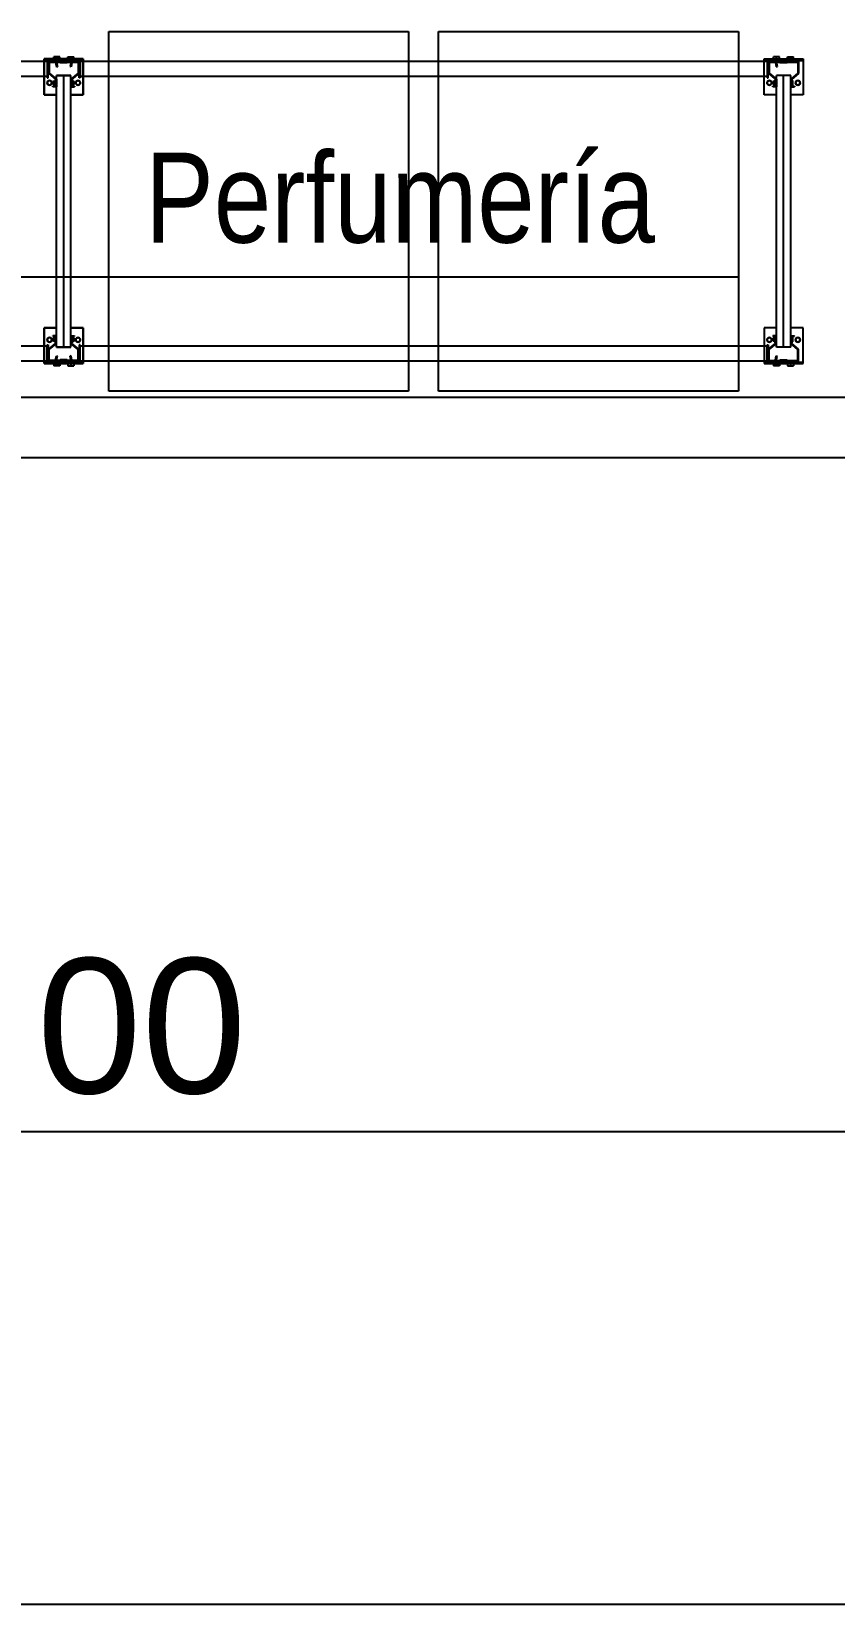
# Model space of a CAD drawing. Header units: metres. Extents: x 0 to 8715937, y -236336 to 216.
# Drawn here: x 113.54 to 116.22, y 44 to 49.25 of the extents above; entities that cross this region are included whole.
import ezdxf

# ---------------------------------------------------------------- set-up
doc = ezdxf.new("R2010")
doc.units = ezdxf.units.M
doc.header["$MEASUREMENT"] = 0
doc.header["$PDMODE"] = 3
doc.linetypes.add('ACAD_ISO10W100', pattern=[18, 12, -3, 0, -3])
for name, color, linetype in [('0-BLOCK-ARQUITECTURA', 7, 'Continuous'), ('0-BLOCK-EQUIPAMIENTO', 7, 'Continuous'), ('0-BLOCK-ESTRUCTURA', 7, 'Continuous'), ('1', 7, 'Continuous'), ('AAA BAST', 5, 'Continuous'), ('AAA COTAS', 7, 'Continuous'), ('AAA LARG', 1, 'Continuous'), ('AAA PALLETS', 7, 'Continuous'), ('COTAS INTERIORES', 2, 'Continuous'), ('EJES', 251, 'ACAD_ISO10W100'), ('MURO', 4, 'Continuous'), ('TEXTO', 7, 'Continuous')]:
    doc.layers.add(name, color=color, linetype=linetype)
doc.styles.add('AR', font='arial.ttf')
doc.dimstyles.new('DIARCO-01', dxfattribs={"dimtxt": 0.45, "dimasz": 0.3, "dimexe": 0.1, "dimexo": 0.18, "dimgap": 0.12, "dimtad": 1, "dimzin": 0, "dimdsep": 46, "dimtxsty": 'AR', "dimblk": 'OBLIQUE', "dimcen": 0.09, "dimclrd": 52, "dimclre": 251, "dimclrt": 256, "dimadec": 0, "dimazin": 0, "dimtfac": 1, "dimtofl": 0, "dimtmove": 1, "dimatfit": 3, "dimldrblk": 'OBLIQUE', "dimfxl": 0.18, "dimtolj": 1, "dimtzin": 0, "dimarcsym": 1})

# ---------------------------------------------------------------- blocks, each defined once
blk = doc.blocks.new('_Oblique')
at = {"layer": '1', "color": 0, "lineweight": -2}
blk.add_line((-0.5, -0.5), (0.5, 0.5), dxfattribs=at)
blk = doc.blocks.new('*D224')
at = {"layer": 'COTAS INTERIORES', "color": 251, "lineweight": -2, "ltscale": 0.1, "transparency": 16777216}
for p, q in [((21.8801, 47.6493), (21.8801, 43.9022)), ((103.0801, 47.6493), (103.0801, 43.9022))]:
    blk.add_line(p, q, dxfattribs=at)
at = {"layer": 'COTAS INTERIORES', "color": 52, "lineweight": -2, "ltscale": 0.1, "transparency": 16777216}
blk.add_line((103.0801, 44.0022), (21.8801, 44.0022), dxfattribs=at)
at = {"layer": 'Defpoints', "color": 0, "ltscale": 0.1, "transparency": 16777216}
for p in [(21.8801, 47.8293), (103.0801, 47.8293), (21.8801, 44.0022)]:
    blk.add_point(p, dxfattribs=at)
at = {"layer": 'COTAS INTERIORES', "color": 52, "lineweight": -2, "ltscale": 0.1, "transparency": 16777216, "xscale": 0.3, "yscale": 0.3, "zscale": 0.3, "rotation": 180}
blk.add_blockref('_Oblique', (21.8801, 44.0022), dxfattribs=at)
at = {"layer": 'COTAS INTERIORES', "color": 52, "lineweight": -2, "ltscale": 0.1, "transparency": 16777216, "xscale": 0.3, "yscale": 0.3, "zscale": 0.3}
blk.add_blockref('_Oblique', (103.0801, 44.0022), dxfattribs=at)
at = {"layer": 'COTAS INTERIORES', "ltscale": 0.1, "transparency": 16777216, "insert": (62.4801, 44.3519), "char_height": 0.45, "attachment_point": 5, "style": 'AR'}
blk.add_mtext('\\A1;81.20', dxfattribs=at)
blk = doc.blocks.new('*D105')
at = {"layer": 'COTAS INTERIORES', "color": 251, "lineweight": -2, "ltscale": 0.1, "transparency": 16777216}
for p, q in [((22.9278, 47.8501), (22.9278, 45.4801)), ((28.9278, 47.8501), (28.9278, 45.4801))]:
    blk.add_line(p, q, dxfattribs=at)
at = {"layer": 'COTAS INTERIORES', "color": 52, "lineweight": -2, "ltscale": 0.1, "transparency": 16777216}
blk.add_line((22.9278, 45.5801), (28.9278, 45.5801), dxfattribs=at)
at = {"layer": 'Defpoints', "color": 0, "ltscale": 0.1, "transparency": 16777216}
for p in [(22.9278, 48.0301), (28.9278, 48.0301), (28.9278, 45.5801)]:
    blk.add_point(p, dxfattribs=at)
at = {"layer": 'COTAS INTERIORES', "color": 52, "lineweight": -2, "ltscale": 0.1, "transparency": 16777216, "xscale": 0.3, "yscale": 0.3, "zscale": 0.3, "rotation": 180}
blk.add_blockref('_Oblique', (22.9278, 45.5801), dxfattribs=at)
at = {"layer": 'COTAS INTERIORES', "color": 52, "lineweight": -2, "ltscale": 0.1, "transparency": 16777216, "xscale": 0.3, "yscale": 0.3, "zscale": 0.3}
blk.add_blockref('_Oblique', (28.9278, 45.5801), dxfattribs=at)
at = {"layer": 'COTAS INTERIORES', "ltscale": 0.1, "transparency": 16777216, "insert": (25.9278, 45.9299), "char_height": 0.45, "attachment_point": 5, "style": 'AR'}
blk.add_mtext('\\A1;6.00', dxfattribs=at)
blk = doc.blocks.new('1A MODULO SIMPLE')
at = {"layer": 'AAA BAST'}
for points in [[(-2.1307, 1.015), (-2.1307, 1.017), (-2.1407, 1.017), (-2.1407, 1.04), (-2.1167, 1.06), (-2.1167, 1.1), (-2.1567, 1.1), (-2.1567, 1.098), (-2.1767, 1.098), (-2.1767, 1.1), (-2.2167, 1.1), (-2.2167, 1.06), (-2.1927, 1.04), (-2.1927, 1.017), (-2.2027, 1.017), (-2.2027, 1.015), (-2.1907, 1.015), (-2.1907, 1.0409), (-2.2147, 1.0609), (-2.2147, 1.098), (-2.1787, 1.098), (-2.1787, 1.096), (-2.1547, 1.096), (-2.1547, 1.098), (-2.1187, 1.098), (-2.1187, 1.0609), (-2.1427, 1.0409), (-2.1427, 1.015)], [(0.1973, 1.015), (0.1973, 1.017), (0.2073, 1.017), (0.2073, 1.04), (0.1833, 1.06), (0.1833, 1.1), (0.2233, 1.1), (0.2233, 1.098), (0.2433, 1.098), (0.2433, 1.1), (0.2833, 1.1), (0.2833, 1.06), (0.2593, 1.04), (0.2593, 1.017), (0.2693, 1.017), (0.2693, 1.015), (0.2573, 1.015), (0.2573, 1.0409), (0.2813, 1.0609), (0.2813, 1.098), (0.2453, 1.098), (0.2453, 1.096), (0.2213, 1.096), (0.2213, 1.098), (0.1853, 1.098), (0.1853, 1.0609), (0.2093, 1.0409), (0.2093, 1.015)], [(-2.1307, 0.185), (-2.1307, 0.183), (-2.1407, 0.183), (-2.1407, 0.16), (-2.1167, 0.14), (-2.1167, 0.1), (-2.1567, 0.1), (-2.1567, 0.102), (-2.1767, 0.102), (-2.1767, 0.1), (-2.2167, 0.1), (-2.2167, 0.14), (-2.1927, 0.16), (-2.1927, 0.183), (-2.2027, 0.183), (-2.2027, 0.185), (-2.1907, 0.185), (-2.1907, 0.1591), (-2.2147, 0.1391), (-2.2147, 0.102), (-2.1787, 0.102), (-2.1787, 0.104), (-2.1547, 0.104), (-2.1547, 0.102), (-2.1187, 0.102), (-2.1187, 0.1391), (-2.1427, 0.1591), (-2.1427, 0.185)], [(0.1973, 0.185), (0.1973, 0.183), (0.2073, 0.183), (0.2073, 0.16), (0.1833, 0.14), (0.1833, 0.1), (0.2233, 0.1), (0.2233, 0.102), (0.2433, 0.102), (0.2433, 0.1), (0.2833, 0.1), (0.2833, 0.14), (0.2593, 0.16), (0.2593, 0.183), (0.2693, 0.183), (0.2693, 0.185), (0.2573, 0.185), (0.2573, 0.1591), (0.2813, 0.1391), (0.2813, 0.102), (0.2453, 0.102), (0.2453, 0.104), (0.2213, 0.104), (0.2213, 0.102), (0.1853, 0.102), (0.1853, 0.1391), (0.2093, 0.1591), (0.2093, 0.185)]]:
    blk.add_hatch(color=251, dxfattribs=at).paths.add_polyline_path(points)
at = {"layer": 'AAA BAST', "color": 251}
for p, q in [((-2.2167, 1.1082), (-2.2317, 1.1082)), ((-2.2317, 1.1082), (-2.2317, 0.9882)), ((-2.2167, 1.1032), (-2.2317, 1.1032)), ((-2.1167, 1.1082), (-2.2167, 1.1082)), ((-2.2167, 1.1082), (-2.2167, 1.1032)), ((-2.2167, 1.1032), (-2.1167, 1.1032)), ((-2.2067, 1.1), (-2.2067, 1.1032)), ((-2.2067, 1.1032), (-2.1737, 1.1032)), ((-2.1802, 1.1152), (-2.2002, 1.1152)), ((-2.2002, 1.1082), (-2.2002, 1.1152)), ((-2.1902, 1.1082), (-2.1902, 1.1152)), ((-2.1802, 1.1082), (-2.1802, 1.1152)), ((-2.1737, 1.1), (-2.1737, 1.1032)), ((-2.1597, 1.1), (-2.1597, 1.1032)), ((-2.1532, 1.1152), (-2.1332, 1.1152)), ((-2.1532, 1.1082), (-2.1532, 1.1152)), ((-2.1432, 1.1082), (-2.1432, 1.1152)), ((-2.1332, 1.1082), (-2.1332, 1.1152)), ((-2.1267, 1.1), (-2.1267, 1.1032)), ((-2.1167, 1.1032), (-2.1167, 1.1082)), ((-2.1017, 1.1082), (-2.1167, 1.1082)), ((-2.1167, 1.1032), (-2.1017, 1.1032)), ((-2.1017, 0.9882), (-2.1017, 1.1082)), ((0.1683, 0.9882), (0.1683, 1.1082)), ((0.1683, 1.1082), (0.1833, 1.1082)), ((0.1833, 1.1032), (0.1683, 1.1032)), ((0.1833, 1.1032), (0.1833, 1.1082)), ((0.1833, 1.1082), (0.2833, 1.1082)), ((0.2833, 1.1032), (0.1833, 1.1032)), ((0.1933, 1.1), (0.1933, 1.1032)), ((0.2198, 1.1152), (0.1998, 1.1152)), ((0.1998, 1.1082), (0.1998, 1.1152)), ((0.2098, 1.1082), (0.2098, 1.1152)), ((0.2198, 1.1082), (0.2198, 1.1152)), ((0.2263, 1.1), (0.2263, 1.1032)), ((0.2403, 1.1), (0.2403, 1.1032)), ((0.2733, 1.1032), (0.2403, 1.1032)), ((0.2468, 1.1152), (0.2668, 1.1152)), ((0.2468, 1.1082), (0.2468, 1.1152)), ((0.2568, 1.1082), (0.2568, 1.1152)), ((0.2668, 1.1082), (0.2668, 1.1152)), ((0.2733, 1.1), (0.2733, 1.1032)), ((0.2833, 1.1082), (0.2833, 1.1032)), ((0.2833, 1.1082), (0.2983, 1.1082)), ((0.2833, 1.1032), (0.2983, 1.1032)), ((0.2983, 1.1082), (0.2983, 0.9882)), ((-2.1767, 1.1), (-2.2167, 1.1)), ((-2.2167, 1.1), (-2.2167, 1.06)), ((-2.2167, 1.06), (-2.1927, 1.04)), ((-2.2147, 1.098), (-2.2147, 1.0609)), ((-2.1787, 1.098), (-2.2147, 1.098)), ((-2.2147, 1.0609), (-2.1907, 1.0409)), ((-2.1907, 1.053), (-2.1667, 1.053)), ((-2.1907, 0.147), (-2.1907, 1.053)), ((-2.1787, 1.098), (-2.1787, 1.096)), ((-2.1547, 1.096), (-2.1787, 1.096)), ((-2.1767, 1.1), (-2.1767, 1.098)), ((-2.1767, 1.1), (-2.1737, 1.1)), ((-2.1567, 1.098), (-2.1767, 1.098)), ((-2.1667, 1.053), (-2.1427, 1.053)), ((-2.1667, 0.147), (-2.1667, 1.053)), ((-2.1567, 1.1), (-2.1597, 1.1)), ((-2.1167, 1.1), (-2.1567, 1.1)), ((-2.1567, 1.1), (-2.1567, 1.098)), ((-2.1187, 1.098), (-2.1547, 1.098)), ((-2.1547, 1.098), (-2.1547, 1.096)), ((-2.1187, 1.0609), (-2.1427, 1.0409)), ((-2.1427, 0.147), (-2.1427, 1.053)), ((-2.1167, 1.06), (-2.1407, 1.04)), ((-2.1187, 1.098), (-2.1187, 1.0609)), ((-2.1167, 1.1), (-2.1167, 1.06)), ((0.1833, 1.1), (0.2233, 1.1)), ((0.1833, 1.1), (0.1833, 1.06)), ((0.1833, 1.06), (0.2073, 1.04)), ((0.1853, 1.098), (0.1853, 1.0609)), ((0.1853, 1.098), (0.2213, 1.098)), ((0.1853, 1.0609), (0.2093, 1.0409)), ((0.2333, 1.053), (0.2093, 1.053)), ((0.2093, 0.147), (0.2093, 1.053)), ((0.2213, 1.098), (0.2213, 1.096)), ((0.2213, 1.096), (0.2453, 1.096)), ((0.2233, 1.1), (0.2233, 1.098)), ((0.2233, 1.1), (0.2263, 1.1)), ((0.2233, 1.098), (0.2433, 1.098)), ((0.2573, 1.053), (0.2333, 1.053)), ((0.2333, 0.147), (0.2333, 1.053)), ((0.2433, 1.1), (0.2403, 1.1)), ((0.2433, 1.1), (0.2833, 1.1)), ((0.2433, 1.1), (0.2433, 1.098)), ((0.2453, 1.098), (0.2813, 1.098)), ((0.2453, 1.098), (0.2453, 1.096)), ((0.2813, 1.0609), (0.2573, 1.0409)), ((0.2573, 0.147), (0.2573, 1.053)), ((0.2833, 1.06), (0.2593, 1.04)), ((0.2813, 1.098), (0.2813, 1.0609)), ((0.2833, 1.1), (0.2833, 1.06)), ((-2.1927, 1.017), (-2.2027, 1.017)), ((-2.2027, 1.017), (-2.2027, 1.015)), ((-2.1907, 1.015), (-2.2027, 1.015)), ((-2.1927, 1.036), (-2.1977, 1.036)), ((-2.1977, 1.021), (-2.1977, 1.036)), ((-2.1927, 1.0285), (-2.1977, 1.0285)), ((-2.1927, 1.021), (-2.1977, 1.021)), ((-2.1927, 1.04), (-2.1927, 1.017)), ((-2.1907, 1.0409), (-2.1907, 1.015)), ((-2.1427, 1.0409), (-2.1427, 1.015)), ((-2.1427, 1.015), (-2.1307, 1.015)), ((-2.1407, 1.04), (-2.1407, 1.017)), ((-2.1357, 1.036), (-2.1407, 1.036)), ((-2.1407, 1.021), (-2.1407, 1.036)), ((-2.1357, 1.0285), (-2.1407, 1.0285)), ((-2.1357, 1.021), (-2.1407, 1.021)), ((-2.1407, 1.017), (-2.1307, 1.017)), ((-2.1357, 1.021), (-2.1357, 1.036)), ((-2.1357, 1.0328), (-2.1307, 1.0328)), ((-2.1357, 1.0243), (-2.1307, 1.0243)), ((-2.1307, 1.0243), (-2.1307, 1.0328)), ((-2.1307, 1.015), (-2.1307, 1.017)), ((0.2023, 1.0328), (0.1973, 1.0328)), ((0.1973, 1.0243), (0.1973, 1.0328)), ((0.2023, 1.0243), (0.1973, 1.0243)), ((0.2073, 1.017), (0.1973, 1.017)), ((0.1973, 1.015), (0.1973, 1.017)), ((0.2093, 1.015), (0.1973, 1.015)), ((0.2023, 1.036), (0.2073, 1.036)), ((0.2023, 1.021), (0.2023, 1.036)), ((0.2023, 1.0285), (0.2073, 1.0285)), ((0.2023, 1.021), (0.2073, 1.021)), ((0.2073, 1.04), (0.2073, 1.017)), ((0.2073, 1.021), (0.2073, 1.036)), ((0.2093, 1.0409), (0.2093, 1.015)), ((0.2573, 1.0409), (0.2573, 1.015)), ((0.2573, 1.015), (0.2693, 1.015)), ((0.2593, 1.04), (0.2593, 1.017)), ((0.2593, 1.036), (0.2643, 1.036)), ((0.2593, 1.0285), (0.2643, 1.0285)), ((0.2593, 1.021), (0.2643, 1.021)), ((0.2593, 1.017), (0.2693, 1.017)), ((0.2643, 1.021), (0.2643, 1.036)), ((0.2693, 1.017), (0.2693, 1.015)), ((-2.2317, 0.9882), (-2.1907, 0.9882)), ((-2.1427, 0.9882), (-2.1017, 0.9882)), ((0.2093, 0.9882), (0.1683, 0.9882)), ((0.2983, 0.9882), (0.2573, 0.9882)), ((-2.2317, 0.0918), (-2.2317, 0.2118)), ((-2.2317, 0.2118), (-2.1907, 0.2118)), ((-2.1427, 0.2118), (-2.1017, 0.2118)), ((-2.1017, 0.2118), (-2.1017, 0.0918)), ((0.2093, 0.2118), (0.1683, 0.2118)), ((0.1683, 0.2118), (0.1683, 0.0918)), ((0.2983, 0.2118), (0.2573, 0.2118)), ((0.2983, 0.0918), (0.2983, 0.2118)), ((-2.2167, 0.14), (-2.1927, 0.16)), ((-2.2147, 0.1391), (-2.1907, 0.1591)), ((-2.1907, 0.185), (-2.2027, 0.185)), ((-2.2027, 0.183), (-2.2027, 0.185)), ((-2.1927, 0.183), (-2.2027, 0.183)), ((-2.1927, 0.1801), (-2.1977, 0.1801)), ((-2.1977, 0.1651), (-2.1977, 0.1801)), ((-2.1927, 0.1726), (-2.1977, 0.1726)), ((-2.1927, 0.1651), (-2.1977, 0.1651)), ((-2.1927, 0.16), (-2.1927, 0.183)), ((-2.1907, 0.1591), (-2.1907, 0.185)), ((-2.1427, 0.1591), (-2.1427, 0.185)), ((-2.1427, 0.185), (-2.1307, 0.185)), ((-2.1187, 0.1391), (-2.1427, 0.1591)), ((-2.1407, 0.16), (-2.1407, 0.183)), ((-2.1407, 0.183), (-2.1307, 0.183)), ((-2.1357, 0.1801), (-2.1407, 0.1801)), ((-2.1407, 0.1651), (-2.1407, 0.1801)), ((-2.1357, 0.1726), (-2.1407, 0.1726)), ((-2.1357, 0.1651), (-2.1407, 0.1651)), ((-2.1167, 0.14), (-2.1407, 0.16)), ((-2.1357, 0.1651), (-2.1357, 0.1801)), ((-2.1357, 0.1768), (-2.1307, 0.1768)), ((-2.1357, 0.1683), (-2.1307, 0.1683)), ((-2.1307, 0.185), (-2.1307, 0.183)), ((-2.1307, 0.1683), (-2.1307, 0.1768)), ((0.1833, 0.14), (0.2073, 0.16)), ((0.1853, 0.1391), (0.2093, 0.1591)), ((0.2093, 0.185), (0.1973, 0.185)), ((0.1973, 0.185), (0.1973, 0.183)), ((0.2073, 0.183), (0.1973, 0.183)), ((0.2023, 0.1768), (0.1973, 0.1768)), ((0.1973, 0.1683), (0.1973, 0.1768)), ((0.2023, 0.1683), (0.1973, 0.1683)), ((0.2023, 0.1801), (0.2073, 0.1801)), ((0.2023, 0.1651), (0.2023, 0.1801)), ((0.2023, 0.1726), (0.2073, 0.1726)), ((0.2023, 0.1651), (0.2073, 0.1651)), ((0.2073, 0.16), (0.2073, 0.183)), ((0.2073, 0.1651), (0.2073, 0.1801)), ((0.2093, 0.1591), (0.2093, 0.185)), ((0.2573, 0.1591), (0.2573, 0.185)), ((0.2573, 0.185), (0.2693, 0.185)), ((0.2813, 0.1391), (0.2573, 0.1591)), ((0.2593, 0.16), (0.2593, 0.183)), ((0.2593, 0.183), (0.2693, 0.183)), ((0.2593, 0.1801), (0.2643, 0.1801)), ((0.2593, 0.1726), (0.2643, 0.1726)), ((0.2593, 0.1651), (0.2643, 0.1651)), ((0.2833, 0.14), (0.2593, 0.16)), ((0.2643, 0.1651), (0.2643, 0.1801)), ((0.2693, 0.183), (0.2693, 0.185)), ((-2.2167, 0.1), (-2.2167, 0.14)), ((-2.2147, 0.102), (-2.2147, 0.1391)), ((-2.1907, 0.147), (-2.1667, 0.147)), ((-2.1667, 0.147), (-2.1427, 0.147)), ((-2.1187, 0.102), (-2.1187, 0.1391)), ((-2.1167, 0.1), (-2.1167, 0.14)), ((0.1833, 0.1), (0.1833, 0.14)), ((0.1853, 0.102), (0.1853, 0.1391)), ((0.2333, 0.147), (0.2093, 0.147)), ((0.2573, 0.147), (0.2333, 0.147)), ((0.2813, 0.102), (0.2813, 0.1391)), ((0.2833, 0.1), (0.2833, 0.14)), ((-2.2167, 0.0968), (-2.2317, 0.0968)), ((-2.2167, 0.0918), (-2.2317, 0.0918)), ((-2.1767, 0.1), (-2.2167, 0.1)), ((-2.2167, 0.0968), (-2.1167, 0.0968)), ((-2.2167, 0.0918), (-2.2167, 0.0968)), ((-2.1167, 0.0918), (-2.2167, 0.0918)), ((-2.1787, 0.102), (-2.2147, 0.102)), ((-2.2067, 0.1), (-2.2067, 0.0968)), ((-2.2067, 0.0968), (-2.1737, 0.0968)), ((-2.2002, 0.0918), (-2.2002, 0.0848)), ((-2.1802, 0.0848), (-2.2002, 0.0848)), ((-2.1902, 0.0918), (-2.1902, 0.0848)), ((-2.1802, 0.0918), (-2.1802, 0.0848)), ((-2.1787, 0.102), (-2.1787, 0.104)), ((-2.1547, 0.104), (-2.1787, 0.104)), ((-2.1567, 0.102), (-2.1767, 0.102)), ((-2.1767, 0.1), (-2.1767, 0.102)), ((-2.1767, 0.1), (-2.1737, 0.1)), ((-2.1737, 0.1), (-2.1737, 0.0968)), ((-2.1597, 0.1), (-2.1597, 0.0968)), ((-2.1567, 0.1), (-2.1597, 0.1)), ((-2.1567, 0.1), (-2.1567, 0.102)), ((-2.1167, 0.1), (-2.1567, 0.1)), ((-2.1547, 0.102), (-2.1547, 0.104)), ((-2.1187, 0.102), (-2.1547, 0.102)), ((-2.1532, 0.0918), (-2.1532, 0.0848)), ((-2.1532, 0.0848), (-2.1332, 0.0848)), ((-2.1432, 0.0918), (-2.1432, 0.0848)), ((-2.1332, 0.0918), (-2.1332, 0.0848)), ((-2.1267, 0.1), (-2.1267, 0.0968)), ((-2.1167, 0.0968), (-2.1167, 0.0918)), ((-2.1167, 0.0968), (-2.1017, 0.0968)), ((-2.1017, 0.0918), (-2.1167, 0.0918)), ((0.1833, 0.0968), (0.1683, 0.0968)), ((0.1683, 0.0918), (0.1833, 0.0918)), ((0.1833, 0.1), (0.2233, 0.1)), ((0.2833, 0.0968), (0.1833, 0.0968)), ((0.1833, 0.0968), (0.1833, 0.0918)), ((0.1833, 0.0918), (0.2833, 0.0918)), ((0.1853, 0.102), (0.2213, 0.102)), ((0.1933, 0.1), (0.1933, 0.0968)), ((0.1998, 0.0918), (0.1998, 0.0848)), ((0.2198, 0.0848), (0.1998, 0.0848)), ((0.2098, 0.0918), (0.2098, 0.0848)), ((0.2198, 0.0918), (0.2198, 0.0848)), ((0.2213, 0.102), (0.2213, 0.104)), ((0.2213, 0.104), (0.2453, 0.104)), ((0.2233, 0.102), (0.2433, 0.102)), ((0.2233, 0.1), (0.2233, 0.102)), ((0.2233, 0.1), (0.2263, 0.1)), ((0.2263, 0.1), (0.2263, 0.0968)), ((0.2403, 0.1), (0.2403, 0.0968)), ((0.2433, 0.1), (0.2403, 0.1)), ((0.2733, 0.0968), (0.2403, 0.0968)), ((0.2433, 0.1), (0.2433, 0.102)), ((0.2433, 0.1), (0.2833, 0.1)), ((0.2453, 0.102), (0.2453, 0.104)), ((0.2453, 0.102), (0.2813, 0.102)), ((0.2468, 0.0918), (0.2468, 0.0848)), ((0.2468, 0.0848), (0.2668, 0.0848)), ((0.2568, 0.0918), (0.2568, 0.0848)), ((0.2668, 0.0918), (0.2668, 0.0848)), ((0.2733, 0.1), (0.2733, 0.0968)), ((0.2833, 0.0918), (0.2833, 0.0968)), ((0.2833, 0.0968), (0.2983, 0.0968)), ((0.2833, 0.0918), (0.2983, 0.0918))]:
    blk.add_line(p, q, dxfattribs=at)
for centre in [(-2.2141, 1.0285), (-2.1192, 1.0285), (0.1859, 1.0285), (0.2808, 1.0285), (-2.2141, 0.1715), (-2.1192, 0.1715), (0.1859, 0.1715), (0.2808, 0.1715)]:
    blk.add_circle(centre, 0.0075, dxfattribs=at)
at = {"layer": 'AAA LARG', "color": 251}
for p, q in [((-2.1407, 1.105), (-2.1454, 1.0829)), ((-2.1407, 1.105), (-2.1117, 1.105)), ((-2.1117, 1.105), (-2.1117, 1.045)), ((0.2073, 1.105), (0.1783, 1.105)), ((0.1783, 1.105), (0.1783, 1.045)), ((0.2073, 1.105), (0.212, 1.0829)), ((-2.1422, 1.0822), (-2.1454, 1.0829)), ((-2.1381, 1.1018), (-2.1422, 1.0822)), ((-2.1149, 1.1018), (-2.1381, 1.1018)), ((-2.1149, 1.045), (-2.1149, 1.1018)), ((-2.1117, 1.1), (0.1783, 1.1)), ((-2.1117, 1.05), (0.1783, 1.05)), ((0.1815, 1.045), (0.1815, 1.1018)), ((0.1815, 1.1018), (0.2047, 1.1018)), ((0.2047, 1.1018), (0.2089, 1.0822)), ((0.2089, 1.0822), (0.212, 1.0829)), ((-2.1117, 1.045), (-2.1149, 1.045)), ((0.1783, 1.045), (0.1815, 1.045)), ((-2.1422, 0.1178), (-2.1454, 0.1171)), ((-2.1407, 0.095), (-2.1454, 0.1171)), ((-2.1381, 0.0982), (-2.1422, 0.1178)), ((-2.1117, 0.155), (-2.1149, 0.155)), ((-2.1149, 0.155), (-2.1149, 0.0982)), ((-2.1117, 0.095), (-2.1117, 0.155)), ((-2.1117, 0.15), (0.1783, 0.15)), ((0.1783, 0.095), (0.1783, 0.155)), ((0.1783, 0.155), (0.1815, 0.155)), ((0.1815, 0.155), (0.1815, 0.0982)), ((0.2047, 0.0982), (0.2089, 0.1178)), ((0.2073, 0.095), (0.212, 0.1171)), ((0.2089, 0.1178), (0.212, 0.1171)), ((-2.1407, 0.095), (-2.1117, 0.095)), ((-2.1149, 0.0982), (-2.1381, 0.0982)), ((-2.1117, 0.1), (0.1783, 0.1)), ((0.2073, 0.095), (0.1783, 0.095)), ((0.1815, 0.0982), (0.2047, 0.0982))]:
    blk.add_line(p, q, dxfattribs=at)
at = {"layer": 'AAA PALLETS', "color": 251, "ltscale": 0.21}
for p, q in [((-1.0167, 1.2), (-2.0167, 1.2)), ((-2.0167, 1.2), (-2.0167, 0)), ((-1.0167, 0), (-1.0167, 1.2)), ((0.0833, 1.2), (-0.9167, 1.2)), ((-0.9167, 1.2), (-0.9167, 0)), ((0.0833, 0), (0.0833, 1.2)), ((-2.0167, 0), (-1.0167, 0)), ((-0.9167, 0), (0.0833, 0))]:
    blk.add_line(p, q, dxfattribs=at)
blk = doc.blocks.new('DPM-EQUIPAMIENTO')
at = {"layer": 'AAA COTAS', "ltscale": 0.21, "xscale": -1}
for p in [(23.7634, 48.0501), (26.1634, 48.0501)]:
    blk.add_blockref('1A MODULO SIMPLE', p, dxfattribs=at)
blk = doc.blocks.new('DPM-ARQUITECTURA')
at = {"layer": 'MURO', "ltscale": 0.1}
for p, q in [((80.6051, 48.0293), (22.0801, 48.0293)), ((21.8801, 47.8293), (80.6051, 47.8293))]:
    blk.add_line(p, q, dxfattribs=at)
at = {"layer": 'COTAS INTERIORES', "ltscale": 0.1}
dim = blk.add_linear_dim(base=(21.8801, 44.0022), p1=(103.0801, 47.8293), p2=(21.8801, 47.8293), dimstyle='DIARCO-01', dxfattribs=at)
dim.commit()
dim.dimension.update_dxf_attribs({"geometry": '*D224', "text_midpoint": (62.4801, 44.3519)})
blk = doc.blocks.new('DPM-ESTRUCTURA')
at = {"layer": 'EJES', "ltscale": 0.4}
blk.add_line((108.48, 48.4301), (16.48, 48.4301), dxfattribs=at)
at = {"layer": 'COTAS INTERIORES', "ltscale": 0.1}
dim = blk.add_linear_dim(base=(28.9278, 45.5801), p1=(22.9278, 48.0301), p2=(28.9278, 48.0301), angle=180, dimstyle='DIARCO-01', dxfattribs=at)
dim.commit()
dim.dimension.update_dxf_attribs({"geometry": '*D105', "text_midpoint": (25.9278, 45.9299)})

msp = doc.modelspace()

# ---------------------------------------------------------------- hatches: boundary and pattern name
at = {"layer": 'AAA BAST'}
for points in [[(113.6141, 49.0651), (113.6141, 49.0671), (113.6241, 49.0671), (113.6241, 49.0901), (113.6001, 49.1101), (113.6001, 49.1501), (113.6401, 49.1501), (113.6401, 49.1481), (113.6601, 49.1481), (113.6601, 49.1501), (113.7001, 49.1501), (113.7001, 49.1101), (113.6761, 49.0901), (113.6761, 49.0671), (113.6861, 49.0671), (113.6861, 49.0651), (113.6741, 49.0651), (113.6741, 49.0911), (113.6981, 49.1111), (113.6981, 49.1481), (113.6621, 49.1481), (113.6621, 49.1461), (113.6381, 49.1461), (113.6381, 49.1481), (113.6021, 49.1481), (113.6021, 49.1111), (113.6261, 49.0911), (113.6261, 49.0651)], [(113.6861, 49.0651), (113.6861, 49.0671), (113.6761, 49.0671), (113.6761, 49.0901), (113.7001, 49.1101), (113.7001, 49.1501), (113.6601, 49.1501), (113.6601, 49.1481), (113.6401, 49.1481), (113.6401, 49.1501), (113.6001, 49.1501), (113.6001, 49.1101), (113.6241, 49.0901), (113.6241, 49.0671), (113.6141, 49.0671), (113.6141, 49.0651), (113.6261, 49.0651), (113.6261, 49.0911), (113.6021, 49.1111), (113.6021, 49.1481), (113.6381, 49.1481), (113.6381, 49.1461), (113.6621, 49.1461), (113.6621, 49.1481), (113.6981, 49.1481), (113.6981, 49.1111), (113.6741, 49.0911), (113.6741, 49.0651)], [(116.0141, 49.0651), (116.0141, 49.0671), (116.0241, 49.0671), (116.0241, 49.0901), (116.0001, 49.1101), (116.0001, 49.1501), (116.0401, 49.1501), (116.0401, 49.1481), (116.0601, 49.1481), (116.0601, 49.1501), (116.1001, 49.1501), (116.1001, 49.1101), (116.0761, 49.0901), (116.0761, 49.0671), (116.0861, 49.0671), (116.0861, 49.0651), (116.0741, 49.0651), (116.0741, 49.0911), (116.0981, 49.1111), (116.0981, 49.1481), (116.0621, 49.1481), (116.0621, 49.1461), (116.0381, 49.1461), (116.0381, 49.1481), (116.0021, 49.1481), (116.0021, 49.1111), (116.0261, 49.0911), (116.0261, 49.0651)], [(113.6141, 48.2351), (113.6141, 48.2331), (113.6241, 48.2331), (113.6241, 48.2101), (113.6001, 48.1901), (113.6001, 48.1501), (113.6401, 48.1501), (113.6401, 48.1521), (113.6601, 48.1521), (113.6601, 48.1501), (113.7001, 48.1501), (113.7001, 48.1901), (113.6761, 48.2101), (113.6761, 48.2331), (113.6861, 48.2331), (113.6861, 48.2351), (113.6741, 48.2351), (113.6741, 48.2092), (113.6981, 48.1892), (113.6981, 48.1521), (113.6621, 48.1521), (113.6621, 48.1541), (113.6381, 48.1541), (113.6381, 48.1521), (113.6021, 48.1521), (113.6021, 48.1892), (113.6261, 48.2092), (113.6261, 48.2351)], [(113.6861, 48.2351), (113.6861, 48.2331), (113.6761, 48.2331), (113.6761, 48.2101), (113.7001, 48.1901), (113.7001, 48.1501), (113.6601, 48.1501), (113.6601, 48.1521), (113.6401, 48.1521), (113.6401, 48.1501), (113.6001, 48.1501), (113.6001, 48.1901), (113.6241, 48.2101), (113.6241, 48.2331), (113.6141, 48.2331), (113.6141, 48.2351), (113.6261, 48.2351), (113.6261, 48.2092), (113.6021, 48.1892), (113.6021, 48.1521), (113.6381, 48.1521), (113.6381, 48.1541), (113.6621, 48.1541), (113.6621, 48.1521), (113.6981, 48.1521), (113.6981, 48.1892), (113.6741, 48.2092), (113.6741, 48.2351)], [(116.0141, 48.2351), (116.0141, 48.2331), (116.0241, 48.2331), (116.0241, 48.2101), (116.0001, 48.1901), (116.0001, 48.1501), (116.0401, 48.1501), (116.0401, 48.1521), (116.0601, 48.1521), (116.0601, 48.1501), (116.1001, 48.1501), (116.1001, 48.1901), (116.0761, 48.2101), (116.0761, 48.2331), (116.0861, 48.2331), (116.0861, 48.2351), (116.0741, 48.2351), (116.0741, 48.2092), (116.0981, 48.1892), (116.0981, 48.1521), (116.0621, 48.1521), (116.0621, 48.1541), (116.0381, 48.1541), (116.0381, 48.1521), (116.0021, 48.1521), (116.0021, 48.1892), (116.0261, 48.2092), (116.0261, 48.2351)]]:
    msp.add_hatch(color=251, dxfattribs=at).paths.add_polyline_path(points)

# ---------------------------------------------------------------- linework, layer by layer
at = {"layer": 'AAA BAST', "color": 251}
for p, q in [((113.5851, 49.0383), (113.5851, 49.1583)), ((113.5851, 49.1583), (113.6001, 49.1583)), ((113.6001, 49.1583), (113.5851, 49.1583)), ((113.5851, 49.1583), (113.5851, 49.0383)), ((113.6001, 49.1533), (113.5851, 49.1533)), ((113.6001, 49.1533), (113.5851, 49.1533)), ((113.6001, 49.1533), (113.6001, 49.1583)), ((113.6001, 49.1583), (113.7001, 49.1583)), ((113.7001, 49.1583), (113.6001, 49.1583)), ((113.6001, 49.1583), (113.6001, 49.1533)), ((113.7001, 49.1533), (113.6001, 49.1533)), ((113.6001, 49.1533), (113.7001, 49.1533)), ((113.6001, 49.1501), (113.6401, 49.1501)), ((113.6001, 49.1501), (113.6001, 49.1101)), ((113.6401, 49.1501), (113.6001, 49.1501)), ((113.6001, 49.1501), (113.6001, 49.1101)), ((113.6021, 49.1481), (113.6021, 49.1111)), ((113.6021, 49.1481), (113.6381, 49.1481)), ((113.6021, 49.1481), (113.6021, 49.1111)), ((113.6381, 49.1481), (113.6021, 49.1481)), ((113.6101, 49.1501), (113.6101, 49.1533)), ((113.6101, 49.1501), (113.6101, 49.1533)), ((113.6101, 49.1533), (113.6431, 49.1533)), ((113.6366, 49.1653), (113.6166, 49.1653)), ((113.6166, 49.1583), (113.6166, 49.1653)), ((113.6366, 49.1653), (113.6166, 49.1653)), ((113.6166, 49.1583), (113.6166, 49.1653)), ((113.6266, 49.1583), (113.6266, 49.1653)), ((113.6266, 49.1583), (113.6266, 49.1653)), ((113.6366, 49.1583), (113.6366, 49.1653)), ((113.6366, 49.1583), (113.6366, 49.1653)), ((113.6381, 49.1481), (113.6381, 49.1461)), ((113.6381, 49.1481), (113.6381, 49.1461)), ((113.6381, 49.1461), (113.6621, 49.1461)), ((113.6621, 49.1461), (113.6381, 49.1461)), ((113.6401, 49.1501), (113.6401, 49.1481)), ((113.6401, 49.1501), (113.6431, 49.1501)), ((113.6401, 49.1501), (113.6401, 49.1481)), ((113.6401, 49.1501), (113.6431, 49.1501)), ((113.6401, 49.1481), (113.6601, 49.1481)), ((113.6601, 49.1481), (113.6401, 49.1481)), ((113.6431, 49.1501), (113.6431, 49.1533)), ((113.6431, 49.1501), (113.6431, 49.1533)), ((113.6571, 49.1501), (113.6571, 49.1533)), ((113.6901, 49.1533), (113.6571, 49.1533)), ((113.6571, 49.1501), (113.6571, 49.1533)), ((113.6601, 49.1501), (113.6571, 49.1501)), ((113.6601, 49.1501), (113.6571, 49.1501)), ((113.6601, 49.1501), (113.7001, 49.1501)), ((113.6601, 49.1501), (113.6601, 49.1481)), ((113.7001, 49.1501), (113.6601, 49.1501)), ((113.6601, 49.1501), (113.6601, 49.1481)), ((113.6621, 49.1481), (113.6981, 49.1481)), ((113.6621, 49.1481), (113.6621, 49.1461)), ((113.6981, 49.1481), (113.6621, 49.1481)), ((113.6621, 49.1481), (113.6621, 49.1461)), ((113.6636, 49.1653), (113.6836, 49.1653)), ((113.6636, 49.1583), (113.6636, 49.1653)), ((113.6636, 49.1653), (113.6836, 49.1653)), ((113.6636, 49.1583), (113.6636, 49.1653)), ((113.6736, 49.1583), (113.6736, 49.1653)), ((113.6736, 49.1583), (113.6736, 49.1653)), ((113.6836, 49.1583), (113.6836, 49.1653)), ((113.6836, 49.1583), (113.6836, 49.1653)), ((113.6901, 49.1501), (113.6901, 49.1533)), ((113.6901, 49.1501), (113.6901, 49.1533)), ((113.6981, 49.1481), (113.6981, 49.1111)), ((113.6981, 49.1481), (113.6981, 49.1111)), ((113.7001, 49.1583), (113.7001, 49.1533)), ((113.7001, 49.1583), (113.7151, 49.1583)), ((113.7001, 49.1533), (113.7001, 49.1583)), ((113.7151, 49.1583), (113.7001, 49.1583)), ((113.7001, 49.1533), (113.7151, 49.1533)), ((113.7001, 49.1533), (113.7151, 49.1533)), ((113.7001, 49.1501), (113.7001, 49.1101)), ((113.7001, 49.1501), (113.7001, 49.1101)), ((113.7151, 49.1583), (113.7151, 49.0383)), ((113.7151, 49.0383), (113.7151, 49.1583)), ((115.9851, 49.0383), (115.9851, 49.1583)), ((115.9851, 49.1583), (116.0001, 49.1583)), ((116.0001, 49.1533), (115.9851, 49.1533)), ((116.0001, 49.1533), (116.0001, 49.1583)), ((116.0001, 49.1583), (116.1001, 49.1583)), ((116.1001, 49.1533), (116.0001, 49.1533)), ((116.0001, 49.1501), (116.0401, 49.1501)), ((116.0001, 49.1501), (116.0001, 49.1101)), ((116.0021, 49.1481), (116.0021, 49.1111)), ((116.0021, 49.1481), (116.0381, 49.1481)), ((116.0101, 49.1501), (116.0101, 49.1533)), ((116.0366, 49.1653), (116.0166, 49.1653)), ((116.0166, 49.1583), (116.0166, 49.1653)), ((116.0266, 49.1583), (116.0266, 49.1653)), ((116.0366, 49.1583), (116.0366, 49.1653)), ((116.0381, 49.1481), (116.0381, 49.1461)), ((116.0381, 49.1461), (116.0621, 49.1461)), ((116.0401, 49.1501), (116.0401, 49.1481)), ((116.0401, 49.1501), (116.0431, 49.1501)), ((116.0401, 49.1481), (116.0601, 49.1481)), ((116.0431, 49.1501), (116.0431, 49.1533)), ((116.0571, 49.1501), (116.0571, 49.1533)), ((116.0901, 49.1533), (116.0571, 49.1533)), ((116.0601, 49.1501), (116.0571, 49.1501)), ((116.0601, 49.1501), (116.1001, 49.1501)), ((116.0601, 49.1501), (116.0601, 49.1481)), ((116.0621, 49.1481), (116.0981, 49.1481)), ((116.0621, 49.1481), (116.0621, 49.1461)), ((116.0636, 49.1653), (116.0836, 49.1653)), ((116.0636, 49.1583), (116.0636, 49.1653)), ((116.0736, 49.1583), (116.0736, 49.1653)), ((116.0836, 49.1583), (116.0836, 49.1653)), ((116.0901, 49.1501), (116.0901, 49.1533)), ((116.0981, 49.1481), (116.0981, 49.1111)), ((116.1001, 49.1583), (116.1001, 49.1533)), ((116.1001, 49.1583), (116.1151, 49.1583)), ((116.1001, 49.1533), (116.1151, 49.1533)), ((116.1001, 49.1501), (116.1001, 49.1101)), ((116.1151, 49.1583), (116.1151, 49.0383)), ((113.6001, 49.1101), (113.6241, 49.0901)), ((113.6001, 49.1101), (113.6241, 49.0901)), ((113.6021, 49.1111), (113.6261, 49.0911)), ((113.6021, 49.1111), (113.6261, 49.0911)), ((113.6191, 49.0829), (113.6141, 49.0829)), ((113.6141, 49.0744), (113.6141, 49.0829)), ((113.6191, 49.0744), (113.6141, 49.0744)), ((113.6191, 49.0861), (113.6241, 49.0861)), ((113.6191, 49.0711), (113.6191, 49.0861)), ((113.6241, 49.0861), (113.6191, 49.0861)), ((113.6191, 49.0711), (113.6191, 49.0861)), ((113.6191, 49.0786), (113.6241, 49.0786)), ((113.6241, 49.0786), (113.6191, 49.0786)), ((113.6191, 49.0711), (113.6241, 49.0711)), ((113.6241, 49.0711), (113.6191, 49.0711)), ((113.6241, 49.0901), (113.6241, 49.0671)), ((113.6241, 49.0901), (113.6241, 49.0671)), ((113.6241, 49.0711), (113.6241, 49.0861)), ((113.6501, 49.1031), (113.6261, 49.1031)), ((113.6261, 48.1972), (113.6261, 49.1031)), ((113.6261, 49.1031), (113.6501, 49.1031)), ((113.6261, 48.1972), (113.6261, 49.1031)), ((113.6261, 49.0911), (113.6261, 49.0651)), ((113.6261, 49.0911), (113.6261, 49.0651)), ((113.6741, 49.1031), (113.6501, 49.1031)), ((113.6501, 48.1972), (113.6501, 49.1031)), ((113.6501, 49.1031), (113.6741, 49.1031)), ((113.6501, 48.1972), (113.6501, 49.1031)), ((113.6981, 49.1111), (113.6741, 49.0911)), ((113.6981, 49.1111), (113.6741, 49.0911)), ((113.6741, 48.1972), (113.6741, 49.1031)), ((113.6741, 48.1972), (113.6741, 49.1031)), ((113.6741, 49.0911), (113.6741, 49.0651)), ((113.6741, 49.0911), (113.6741, 49.0651)), ((113.7001, 49.1101), (113.6761, 49.0901)), ((113.7001, 49.1101), (113.6761, 49.0901)), ((113.6761, 49.0901), (113.6761, 49.0671)), ((113.6761, 49.0901), (113.6761, 49.0671)), ((113.6761, 49.0861), (113.6811, 49.0861)), ((113.6811, 49.0861), (113.6761, 49.0861)), ((113.6761, 49.0711), (113.6761, 49.0861)), ((113.6761, 49.0786), (113.6811, 49.0786)), ((113.6811, 49.0786), (113.6761, 49.0786)), ((113.6761, 49.0711), (113.6811, 49.0711)), ((113.6811, 49.0711), (113.6761, 49.0711)), ((113.6811, 49.0711), (113.6811, 49.0861)), ((113.6811, 49.0711), (113.6811, 49.0861)), ((113.6811, 49.0829), (113.6861, 49.0829)), ((113.6811, 49.0744), (113.6861, 49.0744)), ((113.6861, 49.0744), (113.6861, 49.0829)), ((116.0001, 49.1101), (116.0241, 49.0901)), ((116.0021, 49.1111), (116.0261, 49.0911)), ((116.0191, 49.0829), (116.0141, 49.0829)), ((116.0141, 49.0744), (116.0141, 49.0829)), ((116.0191, 49.0744), (116.0141, 49.0744)), ((116.0191, 49.0861), (116.0241, 49.0861)), ((116.0191, 49.0711), (116.0191, 49.0861)), ((116.0191, 49.0786), (116.0241, 49.0786)), ((116.0191, 49.0711), (116.0241, 49.0711)), ((116.0241, 49.0901), (116.0241, 49.0671)), ((116.0241, 49.0711), (116.0241, 49.0861)), ((116.0501, 49.1031), (116.0261, 49.1031)), ((116.0261, 48.1972), (116.0261, 49.1031)), ((116.0261, 49.0911), (116.0261, 49.0651)), ((116.0741, 49.1031), (116.0501, 49.1031)), ((116.0501, 48.1972), (116.0501, 49.1031)), ((116.0981, 49.1111), (116.0741, 49.0911)), ((116.0741, 48.1972), (116.0741, 49.1031)), ((116.0741, 49.0911), (116.0741, 49.0651)), ((116.1001, 49.1101), (116.0761, 49.0901)), ((116.0761, 49.0901), (116.0761, 49.0671)), ((116.0761, 49.0861), (116.0811, 49.0861)), ((116.0761, 49.0786), (116.0811, 49.0786)), ((116.0761, 49.0711), (116.0811, 49.0711)), ((116.0811, 49.0711), (116.0811, 49.0861)), ((113.6261, 49.0383), (113.5851, 49.0383)), ((113.5851, 49.0383), (113.6261, 49.0383)), ((113.6241, 49.0671), (113.6141, 49.0671)), ((113.6141, 49.0651), (113.6141, 49.0671)), ((113.6241, 49.0671), (113.6141, 49.0671)), ((113.6141, 49.0671), (113.6141, 49.0651)), ((113.6261, 49.0651), (113.6141, 49.0651)), ((113.6261, 49.0651), (113.6141, 49.0651)), ((113.6741, 49.0651), (113.6861, 49.0651)), ((113.6741, 49.0651), (113.6861, 49.0651)), ((113.7151, 49.0383), (113.6741, 49.0383)), ((113.6741, 49.0383), (113.7151, 49.0383)), ((113.6761, 49.0671), (113.6861, 49.0671)), ((113.6761, 49.0671), (113.6861, 49.0671)), ((113.6861, 49.0671), (113.6861, 49.0651)), ((113.6861, 49.0651), (113.6861, 49.0671)), ((116.0261, 49.0383), (115.9851, 49.0383)), ((116.0241, 49.0671), (116.0141, 49.0671)), ((116.0141, 49.0651), (116.0141, 49.0671)), ((116.0261, 49.0651), (116.0141, 49.0651)), ((116.0741, 49.0651), (116.0861, 49.0651)), ((116.1151, 49.0383), (116.0741, 49.0383)), ((116.0761, 49.0671), (116.0861, 49.0671)), ((116.0861, 49.0671), (116.0861, 49.0651)), ((113.6261, 48.2619), (113.5851, 48.2619)), ((113.5851, 48.2619), (113.5851, 48.1419)), ((113.5851, 48.1419), (113.5851, 48.2619)), ((113.5851, 48.2619), (113.6261, 48.2619)), ((113.6261, 48.2351), (113.6141, 48.2351)), ((113.6141, 48.2351), (113.6141, 48.2331)), ((113.6261, 48.2351), (113.6141, 48.2351)), ((113.6141, 48.2331), (113.6141, 48.2351)), ((113.6241, 48.2331), (113.6141, 48.2331)), ((113.6241, 48.2331), (113.6141, 48.2331)), ((113.6191, 48.2302), (113.6241, 48.2302)), ((113.6191, 48.2152), (113.6191, 48.2302)), ((113.6241, 48.2302), (113.6191, 48.2302)), ((113.6191, 48.2152), (113.6191, 48.2302)), ((113.6241, 48.2101), (113.6241, 48.2331)), ((113.6241, 48.2101), (113.6241, 48.2331)), ((113.6241, 48.2152), (113.6241, 48.2302)), ((113.6261, 48.2092), (113.6261, 48.2351)), ((113.6261, 48.2092), (113.6261, 48.2351)), ((113.7151, 48.2619), (113.6741, 48.2619)), ((113.6741, 48.2619), (113.7151, 48.2619)), ((113.6741, 48.2092), (113.6741, 48.2351)), ((113.6741, 48.2351), (113.6861, 48.2351)), ((113.6741, 48.2092), (113.6741, 48.2351)), ((113.6741, 48.2351), (113.6861, 48.2351)), ((113.6761, 48.2101), (113.6761, 48.2331)), ((113.6761, 48.2331), (113.6861, 48.2331)), ((113.6761, 48.2101), (113.6761, 48.2331)), ((113.6761, 48.2331), (113.6861, 48.2331)), ((113.6761, 48.2302), (113.6811, 48.2302)), ((113.6811, 48.2302), (113.6761, 48.2302)), ((113.6761, 48.2152), (113.6761, 48.2302)), ((113.6811, 48.2152), (113.6811, 48.2302)), ((113.6811, 48.2152), (113.6811, 48.2302)), ((113.6861, 48.2331), (113.6861, 48.2351)), ((113.6861, 48.2351), (113.6861, 48.2331)), ((113.7151, 48.1419), (113.7151, 48.2619)), ((113.7151, 48.2619), (113.7151, 48.1419)), ((116.0261, 48.2619), (115.9851, 48.2619)), ((115.9851, 48.2619), (115.9851, 48.1419)), ((116.0261, 48.2351), (116.0141, 48.2351)), ((116.0141, 48.2351), (116.0141, 48.2331)), ((116.0241, 48.2331), (116.0141, 48.2331)), ((116.0191, 48.2302), (116.0241, 48.2302)), ((116.0191, 48.2152), (116.0191, 48.2302)), ((116.0241, 48.2101), (116.0241, 48.2331)), ((116.0241, 48.2152), (116.0241, 48.2302)), ((116.0261, 48.2092), (116.0261, 48.2351)), ((116.1151, 48.2619), (116.0741, 48.2619)), ((116.0741, 48.2092), (116.0741, 48.2351)), ((116.0741, 48.2351), (116.0861, 48.2351)), ((116.0761, 48.2101), (116.0761, 48.2331)), ((116.0761, 48.2331), (116.0861, 48.2331)), ((116.0761, 48.2302), (116.0811, 48.2302)), ((116.0811, 48.2152), (116.0811, 48.2302)), ((116.0861, 48.2331), (116.0861, 48.2351)), ((116.1151, 48.1419), (116.1151, 48.2619)), ((113.6001, 48.1901), (113.6241, 48.2101)), ((113.6001, 48.1901), (113.6241, 48.2101)), ((113.6001, 48.1501), (113.6001, 48.1901)), ((113.6001, 48.1501), (113.6001, 48.1901)), ((113.6021, 48.1892), (113.6261, 48.2092)), ((113.6021, 48.1892), (113.6261, 48.2092)), ((113.6021, 48.1521), (113.6021, 48.1892)), ((113.6021, 48.1521), (113.6021, 48.1892)), ((113.6191, 48.2269), (113.6141, 48.2269)), ((113.6141, 48.2184), (113.6141, 48.2269)), ((113.6191, 48.2184), (113.6141, 48.2184)), ((113.6191, 48.2227), (113.6241, 48.2227)), ((113.6241, 48.2227), (113.6191, 48.2227)), ((113.6191, 48.2152), (113.6241, 48.2152)), ((113.6241, 48.2152), (113.6191, 48.2152)), ((113.6501, 48.1972), (113.6261, 48.1972)), ((113.6261, 48.1972), (113.6501, 48.1972)), ((113.6741, 48.1972), (113.6501, 48.1972)), ((113.6501, 48.1972), (113.6741, 48.1972)), ((113.6981, 48.1892), (113.6741, 48.2092)), ((113.6981, 48.1892), (113.6741, 48.2092)), ((113.6761, 48.2227), (113.6811, 48.2227)), ((113.6811, 48.2227), (113.6761, 48.2227)), ((113.6761, 48.2152), (113.6811, 48.2152)), ((113.6811, 48.2152), (113.6761, 48.2152)), ((113.7001, 48.1901), (113.6761, 48.2101)), ((113.7001, 48.1901), (113.6761, 48.2101)), ((113.6811, 48.2269), (113.6861, 48.2269)), ((113.6811, 48.2184), (113.6861, 48.2184)), ((113.6861, 48.2184), (113.6861, 48.2269)), ((113.6981, 48.1521), (113.6981, 48.1892)), ((113.6981, 48.1521), (113.6981, 48.1892)), ((113.7001, 48.1501), (113.7001, 48.1901)), ((113.7001, 48.1501), (113.7001, 48.1901)), ((116.0001, 48.1901), (116.0241, 48.2101)), ((116.0001, 48.1501), (116.0001, 48.1901)), ((116.0021, 48.1892), (116.0261, 48.2092)), ((116.0021, 48.1521), (116.0021, 48.1892)), ((116.0191, 48.2269), (116.0141, 48.2269)), ((116.0141, 48.2184), (116.0141, 48.2269)), ((116.0191, 48.2184), (116.0141, 48.2184)), ((116.0191, 48.2227), (116.0241, 48.2227)), ((116.0191, 48.2152), (116.0241, 48.2152)), ((116.0501, 48.1972), (116.0261, 48.1972)), ((116.0741, 48.1972), (116.0501, 48.1972)), ((116.0981, 48.1892), (116.0741, 48.2092)), ((116.0761, 48.2227), (116.0811, 48.2227)), ((116.0761, 48.2152), (116.0811, 48.2152)), ((116.1001, 48.1901), (116.0761, 48.2101)), ((116.0981, 48.1521), (116.0981, 48.1892)), ((116.1001, 48.1501), (116.1001, 48.1901)), ((113.6001, 48.1469), (113.5851, 48.1469)), ((113.6001, 48.1469), (113.5851, 48.1469)), ((113.5851, 48.1419), (113.6001, 48.1419)), ((113.6001, 48.1419), (113.5851, 48.1419)), ((113.6001, 48.1501), (113.6401, 48.1501)), ((113.6401, 48.1501), (113.6001, 48.1501)), ((113.7001, 48.1469), (113.6001, 48.1469)), ((113.6001, 48.1469), (113.6001, 48.1419)), ((113.6001, 48.1469), (113.7001, 48.1469)), ((113.6001, 48.1419), (113.6001, 48.1469)), ((113.6001, 48.1419), (113.7001, 48.1419)), ((113.7001, 48.1419), (113.6001, 48.1419)), ((113.6021, 48.1521), (113.6381, 48.1521)), ((113.6381, 48.1521), (113.6021, 48.1521)), ((113.6101, 48.1501), (113.6101, 48.1469)), ((113.6101, 48.1501), (113.6101, 48.1469)), ((113.6101, 48.1469), (113.6431, 48.1469)), ((113.6166, 48.1419), (113.6166, 48.1349)), ((113.6166, 48.1419), (113.6166, 48.1349)), ((113.6366, 48.1349), (113.6166, 48.1349)), ((113.6366, 48.1349), (113.6166, 48.1349)), ((113.6266, 48.1419), (113.6266, 48.1349)), ((113.6266, 48.1419), (113.6266, 48.1349)), ((113.6366, 48.1419), (113.6366, 48.1349)), ((113.6366, 48.1419), (113.6366, 48.1349)), ((113.6381, 48.1521), (113.6381, 48.1541)), ((113.6381, 48.1541), (113.6621, 48.1541)), ((113.6381, 48.1521), (113.6381, 48.1541)), ((113.6621, 48.1541), (113.6381, 48.1541)), ((113.6401, 48.1521), (113.6601, 48.1521)), ((113.6401, 48.1501), (113.6401, 48.1521)), ((113.6601, 48.1521), (113.6401, 48.1521)), ((113.6401, 48.1501), (113.6401, 48.1521)), ((113.6401, 48.1501), (113.6431, 48.1501)), ((113.6401, 48.1501), (113.6431, 48.1501)), ((113.6431, 48.1501), (113.6431, 48.1469)), ((113.6431, 48.1501), (113.6431, 48.1469)), ((113.6571, 48.1501), (113.6571, 48.1469)), ((113.6601, 48.1501), (113.6571, 48.1501)), ((113.6571, 48.1501), (113.6571, 48.1469)), ((113.6601, 48.1501), (113.6571, 48.1501)), ((113.6901, 48.1469), (113.6571, 48.1469)), ((113.6601, 48.1501), (113.6601, 48.1521)), ((113.6601, 48.1501), (113.6601, 48.1521)), ((113.6601, 48.1501), (113.7001, 48.1501)), ((113.7001, 48.1501), (113.6601, 48.1501)), ((113.6621, 48.1521), (113.6621, 48.1541)), ((113.6621, 48.1521), (113.6621, 48.1541)), ((113.6621, 48.1521), (113.6981, 48.1521)), ((113.6981, 48.1521), (113.6621, 48.1521)), ((113.6636, 48.1419), (113.6636, 48.1349)), ((113.6636, 48.1419), (113.6636, 48.1349)), ((113.6636, 48.1349), (113.6836, 48.1349)), ((113.6636, 48.1349), (113.6836, 48.1349)), ((113.6736, 48.1419), (113.6736, 48.1349)), ((113.6736, 48.1419), (113.6736, 48.1349)), ((113.6836, 48.1419), (113.6836, 48.1349)), ((113.6836, 48.1419), (113.6836, 48.1349)), ((113.6901, 48.1501), (113.6901, 48.1469)), ((113.6901, 48.1501), (113.6901, 48.1469)), ((113.7001, 48.1419), (113.7001, 48.1469)), ((113.7001, 48.1469), (113.7151, 48.1469)), ((113.7001, 48.1469), (113.7001, 48.1419)), ((113.7001, 48.1469), (113.7151, 48.1469)), ((113.7001, 48.1419), (113.7151, 48.1419)), ((113.7151, 48.1419), (113.7001, 48.1419)), ((116.0001, 48.1469), (115.9851, 48.1469)), ((115.9851, 48.1419), (116.0001, 48.1419)), ((116.0001, 48.1501), (116.0401, 48.1501)), ((116.1001, 48.1469), (116.0001, 48.1469)), ((116.0001, 48.1469), (116.0001, 48.1419)), ((116.0001, 48.1419), (116.1001, 48.1419)), ((116.0021, 48.1521), (116.0381, 48.1521)), ((116.0101, 48.1501), (116.0101, 48.1469)), ((116.0166, 48.1419), (116.0166, 48.1349)), ((116.0366, 48.1349), (116.0166, 48.1349)), ((116.0266, 48.1419), (116.0266, 48.1349)), ((116.0366, 48.1419), (116.0366, 48.1349)), ((116.0381, 48.1521), (116.0381, 48.1541)), ((116.0381, 48.1541), (116.0621, 48.1541)), ((116.0401, 48.1521), (116.0601, 48.1521)), ((116.0401, 48.1501), (116.0401, 48.1521)), ((116.0401, 48.1501), (116.0431, 48.1501)), ((116.0431, 48.1501), (116.0431, 48.1469)), ((116.0571, 48.1501), (116.0571, 48.1469)), ((116.0601, 48.1501), (116.0571, 48.1501)), ((116.0901, 48.1469), (116.0571, 48.1469)), ((116.0601, 48.1501), (116.0601, 48.1521)), ((116.0601, 48.1501), (116.1001, 48.1501)), ((116.0621, 48.1521), (116.0621, 48.1541)), ((116.0621, 48.1521), (116.0981, 48.1521)), ((116.0636, 48.1419), (116.0636, 48.1349)), ((116.0636, 48.1349), (116.0836, 48.1349)), ((116.0736, 48.1419), (116.0736, 48.1349)), ((116.0836, 48.1419), (116.0836, 48.1349)), ((116.0901, 48.1501), (116.0901, 48.1469)), ((116.1001, 48.1419), (116.1001, 48.1469)), ((116.1001, 48.1469), (116.1151, 48.1469)), ((116.1001, 48.1419), (116.1151, 48.1419))]:
    msp.add_line(p, q, dxfattribs=at)
for centre in [(113.6026, 49.0786), (113.6026, 49.0786), (113.6976, 49.0786), (113.6976, 49.0786), (116.0026, 49.0786), (116.0976, 49.0786), (113.6026, 48.2216), (113.6026, 48.2216), (113.6976, 48.2216), (113.6976, 48.2216), (116.0026, 48.2216), (116.0976, 48.2216)]:
    msp.add_circle(centre, 0.0075, dxfattribs=at)
at = {"layer": 'AAA LARG', "color": 251}
for p, q in [((113.5951, 49.1501), (111.3051, 49.1501)), ((113.6241, 49.1551), (113.5951, 49.1551)), ((113.5951, 49.1551), (113.5951, 49.0951)), ((113.5983, 49.0951), (113.5983, 49.1519)), ((113.5983, 49.1519), (113.6215, 49.1519)), ((113.6215, 49.1519), (113.6257, 49.1324)), ((113.6241, 49.1551), (113.6288, 49.133)), ((113.6257, 49.1324), (113.6288, 49.133)), ((113.6761, 49.1551), (113.6714, 49.133)), ((113.6745, 49.1324), (113.6714, 49.133)), ((113.6787, 49.1519), (113.6745, 49.1324)), ((113.6761, 49.1551), (113.7051, 49.1551)), ((113.7019, 49.1519), (113.6787, 49.1519)), ((113.7019, 49.0951), (113.7019, 49.1519)), ((113.7051, 49.1551), (113.7051, 49.0951)), ((115.9951, 49.1501), (113.7051, 49.1501)), ((116.0241, 49.1551), (115.9951, 49.1551)), ((115.9951, 49.1551), (115.9951, 49.0951)), ((115.9983, 49.0951), (115.9983, 49.1519)), ((115.9983, 49.1519), (116.0215, 49.1519)), ((116.0215, 49.1519), (116.0257, 49.1324)), ((116.0241, 49.1551), (116.0288, 49.133)), ((116.0257, 49.1324), (116.0288, 49.133)), ((113.5951, 49.1001), (111.3051, 49.1001)), ((113.5951, 49.0951), (113.5983, 49.0951)), ((113.7051, 49.0951), (113.7019, 49.0951)), ((115.9951, 49.1001), (113.7051, 49.1001)), ((115.9951, 49.0951), (115.9983, 49.0951)), ((113.5951, 48.2001), (111.3051, 48.2001)), ((113.5951, 48.1451), (113.5951, 48.2051)), ((113.5951, 48.2051), (113.5983, 48.2051)), ((113.5983, 48.2051), (113.5983, 48.1483)), ((113.7051, 48.2051), (113.7019, 48.2051)), ((113.7019, 48.2051), (113.7019, 48.1483)), ((113.7051, 48.1451), (113.7051, 48.2051)), ((115.9951, 48.2001), (113.7051, 48.2001)), ((115.9951, 48.1451), (115.9951, 48.2051)), ((115.9951, 48.2051), (115.9983, 48.2051)), ((115.9983, 48.2051), (115.9983, 48.1483)), ((113.5951, 48.1501), (111.3051, 48.1501)), ((113.6241, 48.1451), (113.5951, 48.1451)), ((113.5983, 48.1483), (113.6215, 48.1483)), ((113.6215, 48.1483), (113.6257, 48.1679)), ((113.6241, 48.1451), (113.6288, 48.1672)), ((113.6257, 48.1679), (113.6288, 48.1672)), ((113.6745, 48.1679), (113.6714, 48.1672)), ((113.6761, 48.1451), (113.6714, 48.1672)), ((113.6787, 48.1483), (113.6745, 48.1679)), ((113.6761, 48.1451), (113.7051, 48.1451)), ((113.7019, 48.1483), (113.6787, 48.1483)), ((115.9951, 48.1501), (113.7051, 48.1501)), ((116.0241, 48.1451), (115.9951, 48.1451)), ((115.9983, 48.1483), (116.0215, 48.1483)), ((116.0215, 48.1483), (116.0257, 48.1679)), ((116.0241, 48.1451), (116.0288, 48.1672)), ((116.0257, 48.1679), (116.0288, 48.1672))]:
    msp.add_line(p, q, dxfattribs=at)
at = {"layer": 'AAA PALLETS', "color": 251, "ltscale": 0.21}
for p, q in [((113.8001, 49.2501), (114.8001, 49.2501)), ((113.8001, 48.0501), (113.8001, 49.2501)), ((114.8001, 49.2501), (114.8001, 48.0501)), ((114.9001, 49.2501), (115.9001, 49.2501)), ((114.9001, 48.0501), (114.9001, 49.2501)), ((115.9001, 49.2501), (115.9001, 48.0501)), ((114.8001, 48.0501), (113.8001, 48.0501)), ((115.9001, 48.0501), (114.9001, 48.0501))]:
    msp.add_line(p, q, dxfattribs=at)

# ---------------------------------------------------------------- block references
at = {"layer": '0-BLOCK-ARQUITECTURA'}
msp.add_blockref('DPM-ARQUITECTURA', (87.72, 0), dxfattribs=at)
at = {"layer": '0-BLOCK-EQUIPAMIENTO'}
msp.add_blockref('DPM-EQUIPAMIENTO', (87.72, 0), dxfattribs=at)
at = {"layer": '0-BLOCK-ESTRUCTURA', "ltscale": 0.1}
msp.add_blockref('DPM-ESTRUCTURA', (87.72, 0), dxfattribs=at)

# ---------------------------------------------------------------- texts
at = {"layer": 'TEXTO', "ltscale": 0.1, "insert": (113.9214, 48.8457), "char_height": 0.300033, "attachment_point": 1, "style": 'AR'}
msp.add_mtext_dynamic_manual_height_columns('{\\fArial Narrow|b0|i0|c0|p34;Perfumería}', width=4.08123, gutter_width=12.5, heights=[0], dxfattribs=at)

doc.saveas('drawing.dxf')
